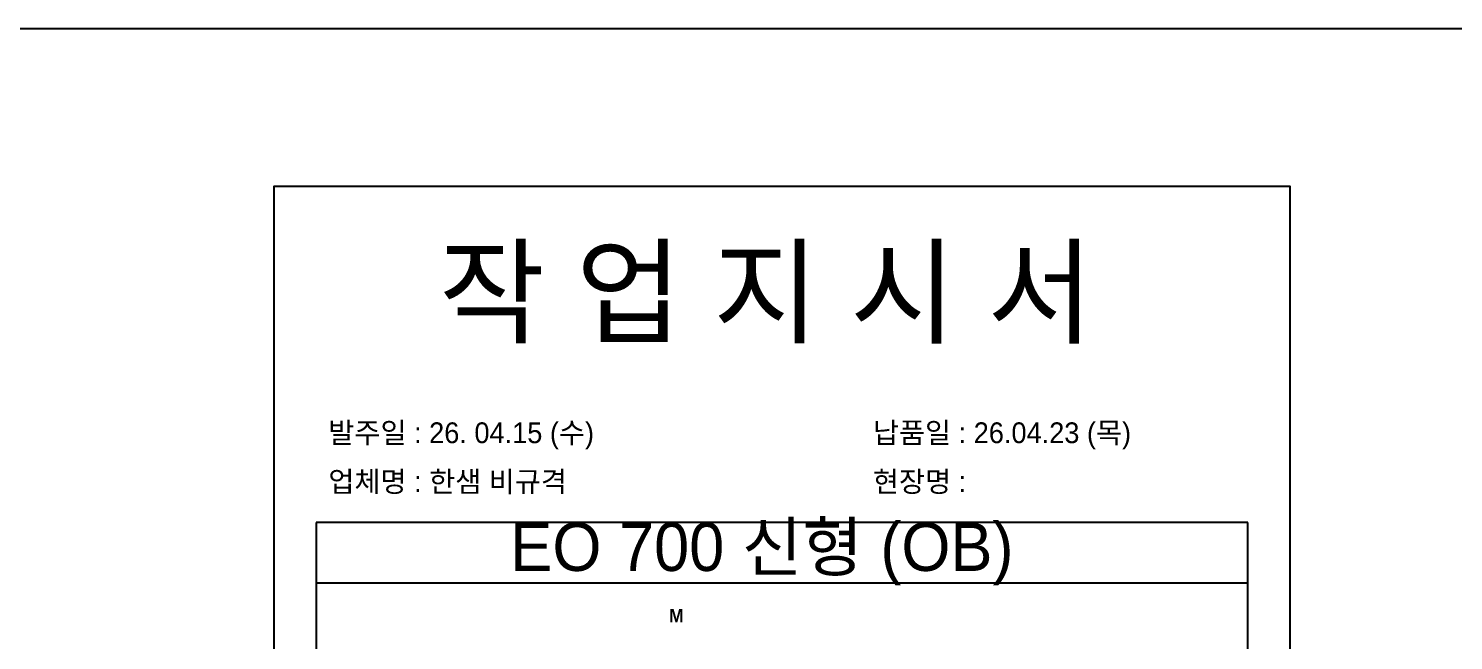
# Model space of a CAD drawing. Header units: millimetres. Extents: x -44117 to 256353, y -2095463 to 65325.
# Drawn here: x 112672 to 115368, y -871597 to -870439 of the extents above; entities that cross this region are included whole.
import ezdxf

# ---------------------------------------------------------------- set-up
doc = ezdxf.new("R2010")
doc.units = ezdxf.units.MM
doc.header["$LTSCALE"] = 10
doc.styles.add('MtX_Gulim', font='')
doc.styles.get('MtX_Gulim').set_extended_font_data('Gulim', bold=True)

msp = doc.modelspace()

# ---------------------------------------------------------------- linework, layer by layer
at = {"color": 1}
for p, q in [((104260.77588, -870439.24252), (196529.92274, -870439.24252)), ((104260.77588, -870439.24252), (196529.92274, -870439.24252)), ((104260.77588, -870439.24252), (196529.92274, -870439.24252)), ((104260.77588, -870439.24252), (196529.92274, -870439.24252)), ((104260.77588, -870439.24252), (196529.92274, -870439.24252)), ((104260.77588, -870439.24252), (196529.92274, -870439.24252)), ((104260.77588, -870439.24252), (196529.92274, -870439.24252)), ((104260.77588, -870439.24252), (196529.92274, -870439.24252)), ((104260.77588, -870439.24252), (196529.92274, -870439.24252)), ((104260.77588, -870439.24252), (196529.92274, -870439.24252)), ((104260.77588, -870439.24252), (196529.92274, -870439.24252)), ((104260.77588, -870439.24252), (196529.92274, -870439.24252)), ((104260.77588, -870439.24252), (196529.92274, -870439.24252)), ((104260.77588, -870439.24252), (196529.92274, -870439.24252)), ((104260.77588, -870439.24252), (196529.92274, -870439.24252)), ((104260.77588, -870439.24252), (196529.92274, -870439.24252)), ((104260.77588, -870439.24252), (196529.92274, -870439.24252)), ((104260.77588, -870439.24252), (196529.92274, -870439.24252)), ((104260.77588, -870439.24252), (196529.92274, -870439.24252)), ((104260.77588, -870439.24252), (196529.92274, -870439.24252)), ((106472.62401, -870439.24252), (198741.77087, -870439.24252)), ((106472.62401, -870439.24252), (198741.77087, -870439.24252)), ((106472.62401, -870439.24252), (198741.77087, -870439.24252)), ((106472.62401, -870439.24252), (198741.77087, -870439.24252)), ((106472.62401, -870439.24252), (198741.77087, -870439.24252)), ((106472.62401, -870439.24252), (198741.77087, -870439.24252)), ((106472.62401, -870439.24252), (198741.77087, -870439.24252)), ((106472.62401, -870439.24252), (198741.77087, -870439.24252)), ((106472.62401, -870439.24252), (198741.77087, -870439.24252)), ((106472.62401, -870439.24252), (198741.77087, -870439.24252)), ((106472.62401, -870439.24252), (198741.77087, -870439.24252)), ((106472.62401, -870439.24252), (198741.77087, -870439.24252)), ((106472.62401, -870439.24252), (198741.77087, -870439.24252)), ((106472.62401, -870439.24252), (198741.77087, -870439.24252)), ((106472.62401, -870439.24252), (198741.77087, -870439.24252)), ((106472.62401, -870439.24252), (198741.77087, -870439.24252)), ((106472.62401, -870439.24252), (198741.77087, -870439.24252)), ((106472.62401, -870439.24252), (198741.77087, -870439.24252)), ((106472.62401, -870439.24252), (198741.77087, -870439.24252)), ((106472.62401, -870439.24252), (198741.77087, -870439.24252))]:
    msp.add_line(p, q, dxfattribs=at)
for p, q in [((114979.12805, -871373.9847), (113216.20444, -871373.9847)), ((114979.12805, -871373.9847), (113216.20444, -871373.9847)), ((114979.12805, -871373.9847), (113216.20444, -871373.9847)), ((114979.12805, -871373.9847), (113216.20444, -871373.9847)), ((114979.12805, -871373.9847), (113216.20444, -871373.9847)), ((114979.12805, -871373.9847), (113216.20444, -871373.9847)), ((114979.12805, -871373.9847), (113216.20444, -871373.9847)), ((114979.12805, -871373.9847), (113216.20444, -871373.9847)), ((114979.12805, -871373.9847), (113216.20444, -871373.9847)), ((114979.12805, -871373.9847), (113216.20444, -871373.9847)), ((114979.12805, -871488.46025), (113216.20444, -871488.46025)), ((114979.12805, -871488.46025), (113216.20444, -871488.46025)), ((114979.12805, -871488.46025), (113216.20444, -871488.46025)), ((114979.12805, -871488.46025), (113216.20444, -871488.46025)), ((114979.12805, -871488.46025), (113216.20444, -871488.46025)), ((114979.12805, -871488.46025), (113216.20444, -871488.46025)), ((114979.12805, -871488.46025), (113216.20444, -871488.46025)), ((114979.12805, -871488.46025), (113216.20444, -871488.46025)), ((114979.12805, -871488.46025), (113216.20444, -871488.46025)), ((114979.12805, -871488.46025), (113216.20444, -871488.46025))]:
    msp.add_line(p, q)
msp.add_lwpolyline([(113136.07155, -873458.39033), (115059.26094, -873458.39033), (115059.26094, -870738.45105), (113136.07155, -870738.45105)], close=True)
msp.add_lwpolyline([(113136.07155, -873458.39033), (115059.26094, -873458.39033), (115059.26094, -870738.45105), (113136.07155, -870738.45105)], close=True)
msp.add_lwpolyline([(113136.07155, -873458.39033), (115059.26094, -873458.39033), (115059.26094, -870738.45105), (113136.07155, -870738.45105)], close=True)
msp.add_lwpolyline([(113136.07155, -873458.39033), (115059.26094, -873458.39033), (115059.26094, -870738.45105), (113136.07155, -870738.45105)], close=True)
msp.add_lwpolyline([(113136.07155, -873458.39033), (115059.26094, -873458.39033), (115059.26094, -870738.45105), (113136.07155, -870738.45105)], close=True)
msp.add_lwpolyline([(113136.07155, -873458.39033), (115059.26094, -873458.39033), (115059.26094, -870738.45105), (113136.07155, -870738.45105)], close=True)
msp.add_lwpolyline([(113136.07155, -873458.39033), (115059.26094, -873458.39033), (115059.26094, -870738.45105), (113136.07155, -870738.45105)], close=True)
msp.add_lwpolyline([(113136.07155, -873458.39033), (115059.26094, -873458.39033), (115059.26094, -870738.45105), (113136.07155, -870738.45105)], close=True)
msp.add_lwpolyline([(113136.07155, -873458.39033), (115059.26094, -873458.39033), (115059.26094, -870738.45105), (113136.07155, -870738.45105)], close=True)
msp.add_lwpolyline([(113136.07155, -873458.39033), (115059.26094, -873458.39033), (115059.26094, -870738.45105), (113136.07155, -870738.45105)], close=True)
msp.add_lwpolyline([(113216.20444, -871373.9847), (113216.20444, -873378.25744), (114979.12805, -873378.25744), (114979.12805, -871373.9847)])
msp.add_lwpolyline([(113216.20444, -871373.9847), (113216.20444, -873378.25744), (114979.12805, -873378.25744), (114979.12805, -871373.9847)])
msp.add_lwpolyline([(113216.20444, -871373.9847), (113216.20444, -873378.25744), (114979.12805, -873378.25744), (114979.12805, -871373.9847)])
msp.add_lwpolyline([(113216.20444, -871373.9847), (113216.20444, -873378.25744), (114979.12805, -873378.25744), (114979.12805, -871373.9847)])
msp.add_lwpolyline([(113216.20444, -871373.9847), (113216.20444, -873378.25744), (114979.12805, -873378.25744), (114979.12805, -871373.9847)])
msp.add_lwpolyline([(113216.20444, -871373.9847), (113216.20444, -873378.25744), (114979.12805, -873378.25744), (114979.12805, -871373.9847)])
msp.add_lwpolyline([(113216.20444, -871373.9847), (113216.20444, -873378.25744), (114979.12805, -873378.25744), (114979.12805, -871373.9847)])
msp.add_lwpolyline([(113216.20444, -871373.9847), (113216.20444, -873378.25744), (114979.12805, -873378.25744), (114979.12805, -871373.9847)])
msp.add_lwpolyline([(113216.20444, -871373.9847), (113216.20444, -873378.25744), (114979.12805, -873378.25744), (114979.12805, -871373.9847)])
msp.add_lwpolyline([(113216.20444, -871373.9847), (113216.20444, -873378.25744), (114979.12805, -873378.25744), (114979.12805, -871373.9847)])

# ---------------------------------------------------------------- texts
at = {"linetype": 'Continuous', "style": 'MtX_Gulim'}
msp.add_text('M', height=25.27687, dxfattribs=at).set_placement((113884.10994, -871562.99019))
msp.add_text('M', height=25.27687, dxfattribs=at).set_placement((113884.10994, -871562.99019))
msp.add_text('M', height=25.27687, dxfattribs=at).set_placement((113884.10994, -871562.99019))
msp.add_text('M', height=25.27687, dxfattribs=at).set_placement((113884.10994, -871562.99019))
msp.add_text('M', height=25.27687, dxfattribs=at).set_placement((113884.10994, -871562.99019))
msp.add_text('M', height=25.27687, dxfattribs=at).set_placement((113884.10994, -871562.99019))
msp.add_text('M', height=25.27687, dxfattribs=at).set_placement((113884.10994, -871562.99019))
msp.add_text('M', height=25.27687, dxfattribs=at).set_placement((113884.10994, -871562.99019))
msp.add_text('M', height=25.27687, dxfattribs=at).set_placement((113884.10994, -871562.99019))
msp.add_text('M', height=25.27687, dxfattribs=at).set_placement((113884.10994, -871562.99019))
at = {"attachment_point": 1}
for s, width, gutter_width, heights, insert, char_height in [('{\\fGulim|b0|i0|c129|p50;작 업 지 시 서}', 3786.0728481, 14.30944, [-178.40505], (113448.36843, -870857.69167), 160.2657825), ('{\\fGulim|b0|i0|c129|p50;작 업 지 시 서}', 3786.0728481, 14.30944, [-178.40505], (113448.36843, -870857.69167), 160.2657825), ('{\\fGulim|b0|i0|c129|p50;작 업 지 시 서}', 3786.0728481, 14.30944, [-178.40505], (113448.36843, -870857.69167), 160.2657825), ('{\\fGulim|b0|i0|c129|p50;작 업 지 시 서}', 3786.0728481, 14.30944, [-178.40505], (113448.36843, -870857.69167), 160.2657825), ('{\\fGulim|b0|i0|c129|p50;작 업 지 시 서}', 3786.0728481, 14.30944, [-178.40505], (113448.36843, -870857.69167), 160.2657825), ('{\\fGulim|b0|i0|c129|p50;작 업 지 시 서}', 3786.0728481, 14.30944, [-178.40505], (113448.36843, -870857.69167), 160.2657825), ('{\\fGulim|b0|i0|c129|p50;작 업 지 시 서}', 3786.0728481, 14.30944, [-178.40505], (113448.36843, -870857.69167), 160.2657825), ('{\\fGulim|b0|i0|c129|p50;작 업 지 시 서}', 3786.0728481, 14.30944, [-178.40505], (113448.36843, -870857.69167), 160.2657825), ('{\\fGulim|b0|i0|c129|p50;작 업 지 시 서}', 3786.0728481, 14.30944, [-178.40505], (113448.36843, -870857.69167), 160.2657825), ('{\\fGulim|b0|i0|c129|p50;작 업 지 시 서}', 3786.0728481, 14.30944, [-178.40505], (113448.36843, -870857.69167), 160.2657825), ('\\pt11;{\\fGulim|b0|i0|c129|p50;발주일 : 26. 04.15 (수)}', 3786.0728481, 14.30944, [39.49878], (113239.52555, -871184.43539), 39.2651167), ('\\pt11;{\\fGulim|b0|i0|c129|p50;발주일 : 26. 04.15 (수)}', 3786.0728481, 14.30944, [39.49878], (113239.52555, -871184.43539), 39.2651167), ('\\pt11;{\\fGulim|b0|i0|c129|p50;발주일 : 26. 04.15 (수)}', 3786.0728481, 14.30944, [39.49878], (113239.52555, -871184.43539), 39.2651167), ('\\pt11;{\\fGulim|b0|i0|c129|p50;발주일 : 26. 04.15 (수)}', 3786.0728481, 14.30944, [39.49878], (113239.52555, -871184.43539), 39.2651167), ('\\pt11;{\\fGulim|b0|i0|c129|p50;발주일 : 26. 04.15 (수)}', 3786.0728481, 14.30944, [39.49878], (113239.52555, -871184.43539), 39.2651167), ('\\pt11;{\\fGulim|b0|i0|c129|p50;발주일 : 26. 04.15 (수)}', 3786.0728481, 14.30944, [39.49878], (113239.52555, -871184.43539), 39.2651167), ('\\pt11;{\\fGulim|b0|i0|c129|p50;발주일 : 26. 04.15 (수)}', 3786.0728481, 14.30944, [39.49878], (113239.52555, -871184.43539), 39.2651167), ('\\pt11;{\\fGulim|b0|i0|c129|p50;발주일 : 26. 04.15 (수)}', 3786.0728481, 14.30944, [39.49878], (113239.52555, -871184.43539), 39.2651167), ('\\pt11;{\\fGulim|b0|i0|c129|p50;발주일 : 26. 04.15 (수)}', 3786.0728481, 14.30944, [39.49878], (113239.52555, -871184.43539), 39.2651167), ('\\pt11;{\\fGulim|b0|i0|c129|p50;발주일 : 26. 04.15 (수)}', 3786.0728481, 14.30944, [39.49878], (113239.52555, -871184.43539), 39.2651167), ('{\\fGulim|b0|i0|c129|p50;납품일 : 26.04.23 (목)}', 3786.0728481, 14.30944, [40.16974], (114269.78037, -871184.43539), 39.2651167), ('{\\fGulim|b0|i0|c129|p50;납품일 : 26.04.23 (목)}', 3786.0728481, 14.30944, [40.16974], (114269.78037, -871184.43539), 39.2651167), ('{\\fGulim|b0|i0|c129|p50;납품일 : 26.04.23 (목)}', 3786.0728481, 14.30944, [40.16974], (114269.78037, -871184.43539), 39.2651167), ('{\\fGulim|b0|i0|c129|p50;납품일 : 26.04.23 (목)}', 3786.0728481, 14.30944, [40.16974], (114269.78037, -871184.43539), 39.2651167), ('{\\fGulim|b0|i0|c129|p50;납품일 : 26.04.23 (목)}', 3786.0728481, 14.30944, [40.16974], (114269.78037, -871184.43539), 39.2651167), ('{\\fGulim|b0|i0|c129|p50;납품일 : 26.04.23 (목)}', 3786.0728481, 14.30944, [40.16974], (114269.78037, -871184.43539), 39.2651167), ('{\\fGulim|b0|i0|c129|p50;납품일 : 26.04.23 (목)}', 3786.0728481, 14.30944, [40.16974], (114269.78037, -871184.43539), 39.2651167), ('{\\fGulim|b0|i0|c129|p50;납품일 : 26.04.23 (목)}', 3786.0728481, 14.30944, [40.16974], (114269.78037, -871184.43539), 39.2651167), ('{\\fGulim|b0|i0|c129|p50;납품일 : 26.04.23 (목)}', 3786.0728481, 14.30944, [40.16974], (114269.78037, -871184.43539), 39.2651167), ('{\\fGulim|b0|i0|c129|p50;납품일 : 26.04.23 (목)}', 3786.0728481, 14.30944, [40.16974], (114269.78037, -871184.43539), 39.2651167), ('{\\fGulim|b0|i0|c129|p50;업체명 : 한샘 비규격}', 3786.0728481, 14.30944, [41.34032], (113239.52555, -871276.767), 39.2651167), ('{\\fGulim|b0|i0|c129|p50;업체명 : 한샘 비규격}', 3786.0728481, 14.30944, [41.34032], (113239.52555, -871276.767), 39.2651167), ('{\\fGulim|b0|i0|c129|p50;업체명 : 한샘 비규격}', 3786.0728481, 14.30944, [41.34032], (113239.52555, -871276.767), 39.2651167), ('{\\fGulim|b0|i0|c129|p50;업체명 : 한샘 비규격}', 3786.0728481, 14.30944, [41.34032], (113239.52555, -871276.767), 39.2651167), ('{\\fGulim|b0|i0|c129|p50;업체명 : 한샘 비규격}', 3786.0728481, 14.30944, [41.34032], (113239.52555, -871276.767), 39.2651167), ('{\\fGulim|b0|i0|c129|p50;업체명 : 한샘 비규격}', 3786.0728481, 14.30944, [41.34032], (113239.52555, -871276.767), 39.2651167), ('{\\fGulim|b0|i0|c129|p50;업체명 : 한샘 비규격}', 3786.0728481, 14.30944, [41.34032], (113239.52555, -871276.767), 39.2651167), ('{\\fGulim|b0|i0|c129|p50;업체명 : 한샘 비규격}', 3786.0728481, 14.30944, [41.34032], (113239.52555, -871276.767), 39.2651167), ('{\\fGulim|b0|i0|c129|p50;업체명 : 한샘 비규격}', 3786.0728481, 14.30944, [41.34032], (113239.52555, -871276.767), 39.2651167), ('{\\fGulim|b0|i0|c129|p50;업체명 : 한샘 비규격}', 3786.0728481, 14.30944, [41.34032], (113239.52555, -871276.767), 39.2651167), ('{\\fGulim|b0|i0|c129|p50;현장명 :}', 3786.0728481, 14.30944, [45.21037], (114269.78037, -871276.767), 39.2651167), ('{\\fGulim|b0|i0|c129|p50;현장명 :}', 3786.0728481, 14.30944, [45.21037], (114269.78037, -871276.767), 39.2651167), ('{\\fGulim|b0|i0|c129|p50;현장명 :}', 3786.0728481, 14.30944, [45.21037], (114269.78037, -871276.767), 39.2651167), ('{\\fGulim|b0|i0|c129|p50;현장명 :}', 3786.0728481, 14.30944, [45.21037], (114269.78037, -871276.767), 39.2651167), ('{\\fGulim|b0|i0|c129|p50;현장명 :}', 3786.0728481, 14.30944, [45.21037], (114269.78037, -871276.767), 39.2651167), ('{\\fGulim|b0|i0|c129|p50;현장명 :}', 3786.0728481, 14.30944, [45.21037], (114269.78037, -871276.767), 39.2651167), ('{\\fGulim|b0|i0|c129|p50;현장명 :}', 3786.0728481, 14.30944, [45.21037], (114269.78037, -871276.767), 39.2651167), ('{\\fGulim|b0|i0|c129|p50;현장명 :}', 3786.0728481, 14.30944, [45.21037], (114269.78037, -871276.767), 39.2651167), ('{\\fGulim|b0|i0|c129|p50;현장명 :}', 3786.0728481, 14.30944, [45.21037], (114269.78037, -871276.767), 39.2651167), ('{\\fGulim|b0|i0|c129|p50;현장명 :}', 3786.0728481, 14.30944, [45.21037], (114269.78037, -871276.767), 39.2651167), ('{\\fGulim|b0|i0|c129|p50;EO 700 신형 (OB)}', 2155.3243433, 8.14604, [-114.80382], (113583.75209, -871374.27246), 91.2356303), ('{\\fGulim|b0|i0|c129|p50;EO 700 신형 (OB)}', 2155.3243433, 8.14604, [-114.80382], (113583.75209, -871374.27246), 91.2356303), ('{\\fGulim|b0|i0|c129|p50;EO 700 신형 (OB)}', 2155.3243433, 8.14604, [-114.80382], (113583.75209, -871374.27246), 91.2356303), ('{\\fGulim|b0|i0|c129|p50;EO 700 신형 (OB)}', 2155.3243433, 8.14604, [-114.80382], (113583.75209, -871374.27246), 91.2356303), ('{\\fGulim|b0|i0|c129|p50;EO 700 신형 (OB)}', 2155.3243433, 8.14604, [-114.80382], (113583.75209, -871374.27246), 91.2356303), ('{\\fGulim|b0|i0|c129|p50;EO 700 신형 (OB)}', 2155.3243433, 8.14604, [-114.80382], (113583.75209, -871374.27246), 91.2356303), ('{\\fGulim|b0|i0|c129|p50;EO 700 신형 (OB)}', 2155.3243433, 8.14604, [-114.80382], (113583.75209, -871374.27246), 91.2356303), ('{\\fGulim|b0|i0|c129|p50;EO 700 신형 (OB)}', 2155.3243433, 8.14604, [-114.80382], (113583.75209, -871374.27246), 91.2356303), ('{\\fGulim|b0|i0|c129|p50;EO 700 신형 (OB)}', 2155.3243433, 8.14604, [-114.80382], (113583.75209, -871374.27246), 91.2356303), ('{\\fGulim|b0|i0|c129|p50;EO 700 신형 (OB)}', 2155.3243433, 8.14604, [-114.80382], (113583.75209, -871374.27246), 91.2356303)]:
    msp.add_mtext_dynamic_manual_height_columns(s, width=width, gutter_width=gutter_width, heights=heights, dxfattribs=dict(at, insert=insert, char_height=char_height))

doc.saveas('drawing.dxf')
